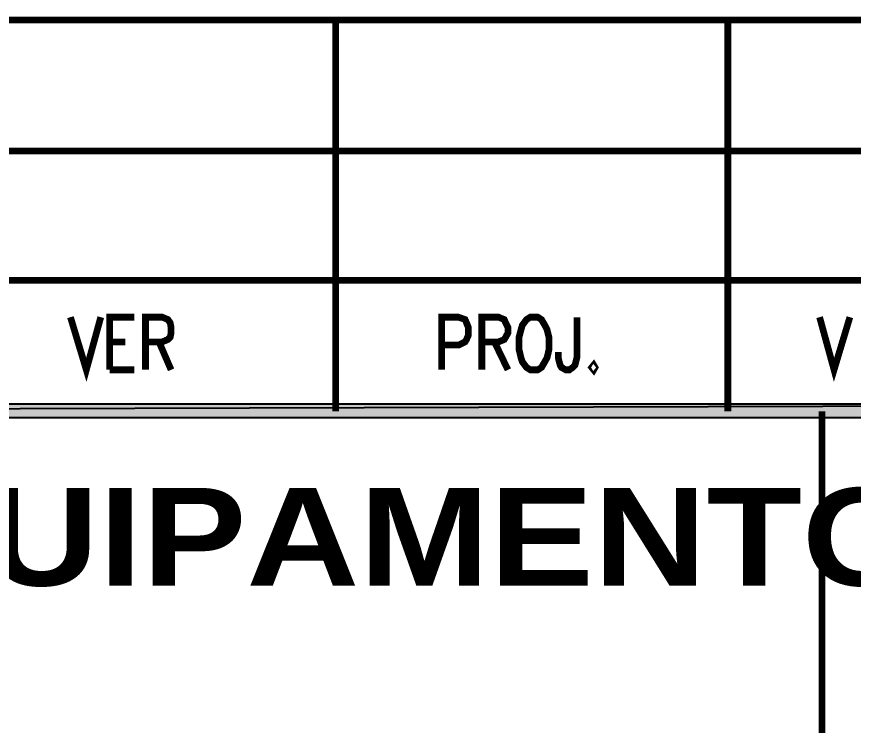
# Model space of a CAD drawing. Header units: millimetres. Extents: x 7 to 427, y 16 to 313.
# Drawn here: x 363.67 to 395.34, y 68.63 to 95.47 of the extents above; entities that cross this region are included whole.
import ezdxf

# ---------------------------------------------------------------- set-up
doc = ezdxf.new("R2010")
doc.units = ezdxf.units.MM
for name, color, linetype in [('H', 7, 'Continuous'), ('P', 7, 'Continuous'), ('T', 7, 'Continuous')]:
    doc.layers.add(name, color=color, linetype=linetype)

msp = doc.modelspace()

# ---------------------------------------------------------------- hatches: boundary and pattern name
at = {"layer": 'H', "linetype": 'Continuous'}
msp.add_hatch(color=256, dxfattribs=at).paths.add_polyline_path([(242.27, 80.257), (242.27, 80.768), (420.247, 80.768), (420.247, 80.257), (242.27, 80.257)])

# ---------------------------------------------------------------- linework, layer by layer
at = {"layer": 'P', "const_width": 0.254}
for points in [[(242.27, 22.789), (242.27, 95.338), (420.229, 95.338), (420.229, 22.789), (242.27, 22.789)], [(375.744, 80.522), (375.744, 95.338)], [(390.596, 80.522), (390.596, 95.338)], [(242.27, 90.382), (420.229, 90.382)], [(242.27, 85.478), (420.229, 85.478)], [(365.707, 84.085), (366.307, 82.091), (366.854, 84.085)], [(367.189, 82.091), (367.189, 84.085), (368.124, 84.085)], [(368.547, 82.091), (368.547, 84.085), (369.182, 84.085), (369.394, 83.996), (369.482, 83.873), (369.517, 83.697), (369.517, 83.485), (369.482, 83.326), (369.394, 83.238), (369.182, 83.15), (368.547, 83.15)], [(379.765, 82.091), (379.765, 84.085), (380.4, 84.085), (380.647, 83.996), (380.7, 83.873), (380.771, 83.697), (380.771, 83.397), (380.7, 83.238), (380.647, 83.15), (380.4, 83.026), (379.765, 83.026)], [(381.282, 82.091), (381.282, 84.085), (381.917, 84.085), (382.129, 83.996), (382.182, 83.873), (382.27, 83.697), (382.27, 83.485), (382.182, 83.326), (382.129, 83.238), (381.917, 83.15), (381.282, 83.15)], [(383.117, 84.085), (382.976, 83.996), (382.817, 83.785), (382.764, 83.608), (382.693, 83.326), (382.693, 82.85), (382.764, 82.55), (382.817, 82.391), (382.976, 82.18), (383.117, 82.091), (383.399, 82.091), (383.54, 82.18), (383.663, 82.391), (383.752, 82.55), (383.822, 82.85), (383.822, 83.326), (383.752, 83.608), (383.663, 83.785), (383.54, 83.996), (383.399, 84.085), (383.117, 84.085)], [(384.881, 84.085), (384.881, 82.55), (384.81, 82.268), (384.722, 82.18), (384.598, 82.091), (384.457, 82.091), (384.298, 82.18), (384.246, 82.268), (384.175, 82.55), (384.175, 82.762)], [(394.07, 84.085), (394.617, 82.091), (395.217, 84.085)], [(367.189, 83.15), (367.788, 83.15)], [(369.058, 83.15), (369.517, 82.091)], [(381.758, 83.15), (382.27, 82.091)], [(385.516, 82.268), (385.445, 82.18), (385.516, 82.091), (385.568, 82.18), (385.516, 82.268)], [(367.189, 82.091), (368.124, 82.091)], [(394.159, 66.516), (394.159, 80.522)]]:
    msp.add_lwpolyline(points, dxfattribs=at)
at = {"layer": 'P'}
for points in [[(242.27, 80.275), (420.229, 80.786)], [(420.229, 80.786), (242.27, 80.786)], [(242.27, 80.275), (420.229, 80.786)], [(420.229, 80.275), (242.27, 80.275)]]:
    msp.add_lwpolyline(points, dxfattribs=at)

# ---------------------------------------------------------------- texts
at = {"layer": 'T', "insert": (263.9, 72.8), "char_height": 3.7, "attachment_point": 7}
msp.add_mtext('{\\fArial Black|b0|i0|c0|p18;PROJETO DE INSTALAÇÃO DE EQUIPAMENTO}', dxfattribs=at)

doc.saveas('drawing.dxf')
